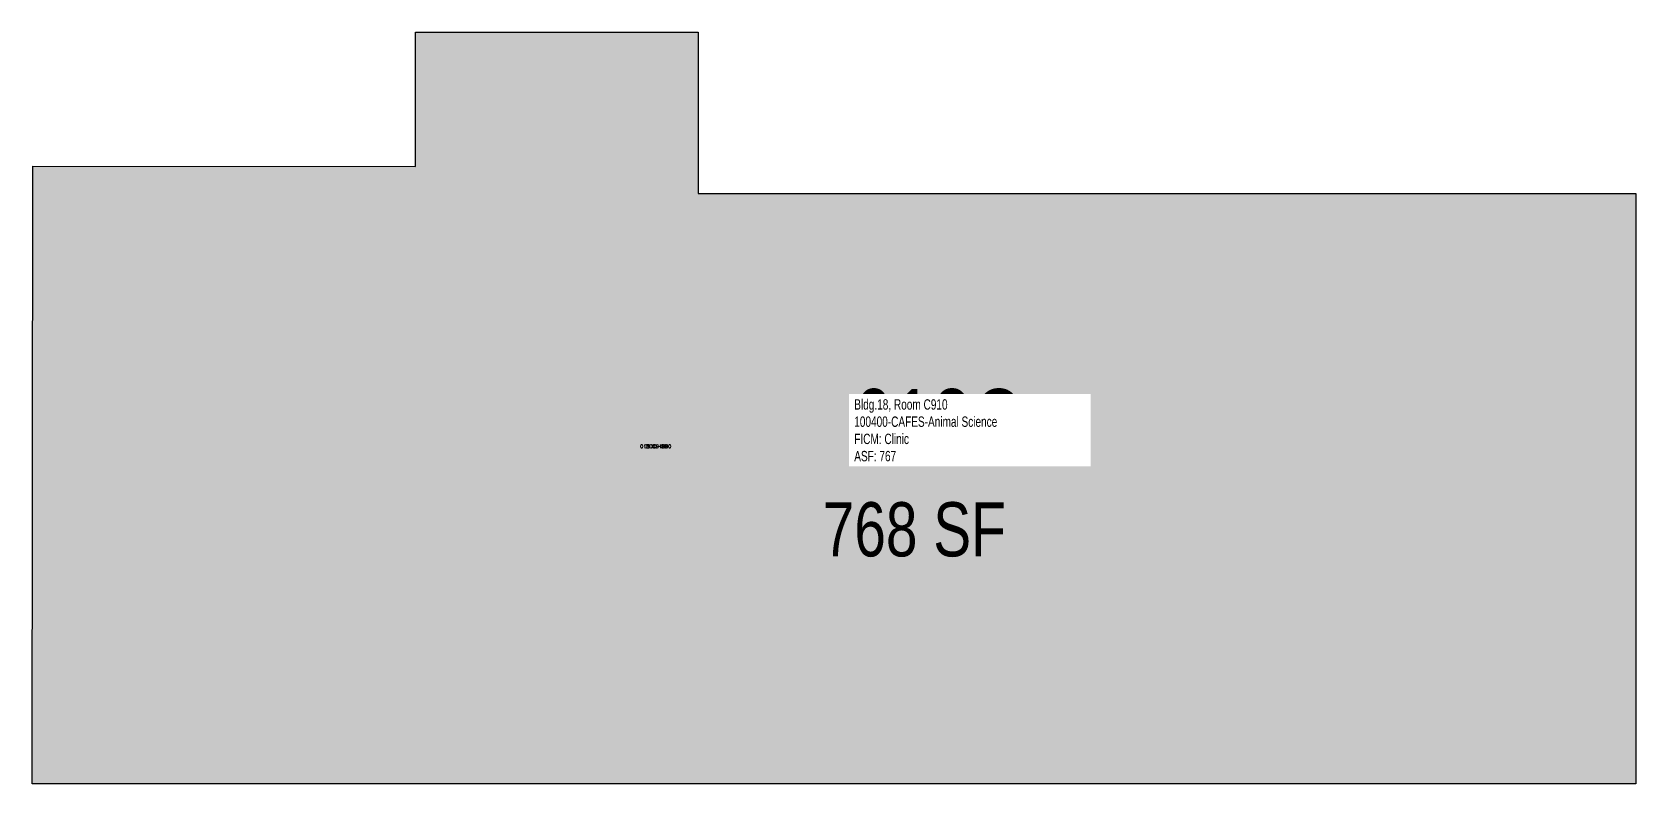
# Model space of a CAD drawing. Header units: inches. Extents: x 0 to 533, y 0 to 250.
import ezdxf
from ezdxf.enums import TextEntityAlignment as Align

# ---------------------------------------------------------------- set-up
doc = ezdxf.new("R2010")
doc.units = ezdxf.units.IN
doc.header["$MEASUREMENT"] = 0
for name, color, linetype in [('A-IDEN-RNUM', 7, 'Continuous'), ('A-IDEN-SNUM', 4, 'Continuous'), ('A-IDEN-VNUM', 4, 'Continuous'), ('A-WALL', 5, 'Continuous'), ('AREA-TEXT', 3, 'Continuous'), ('Rooms-Category-Color', 7, 'Continuous'), ('Rooms-College-Color', 7, 'Continuous'), ('Rooms-Department-Color', 7, 'Continuous'), ('Rooms-Division-Color', 7, 'Continuous'), ('Rooms-Information', 7, 'Continuous')]:
    doc.layers.add(name, color=color, linetype=linetype)
doc.styles.add('AREA', font='arial.ttf', dxfattribs={"width": 0.75, "height": 60})
doc.styles.add('ID', font='ARIALN.TTF', dxfattribs={"width": 0.85, "height": 0.25})
doc.styles.add('ROOMSNUMBER', font='TXT.SHX', dxfattribs={"height": 1})

msp = doc.modelspace()

# ---------------------------------------------------------------- hatches: boundary and pattern name
at = {"layer": 'Rooms-Category-Color', "true_color": 0xfbafa2}
msp.add_hatch(color=21, dxfattribs=at).paths.add_polyline_path([(532.49, 0), (532.53, 195.98), (221.18, 196.02), (221.17, 249.56), (127.38, 249.6), (127.32, 205.19), (-0.02, 205.19), (0, 0.05)])
at = {"layer": 'Rooms-College-Color', "true_color": 0xe3c5e1}
msp.add_hatch(color=254, dxfattribs=at).paths.add_polyline_path([(532.49, 0), (532.53, 195.98), (221.18, 196.02), (221.17, 249.56), (127.38, 249.6), (127.32, 205.19), (-0.02, 205.19), (0, 0.05)])
at = {"layer": 'Rooms-Department-Color', "true_color": 0xe3c5e1}
msp.add_hatch(color=254, dxfattribs=at).paths.add_polyline_path([(532.49, 0), (532.53, 195.98), (221.18, 196.02), (221.17, 249.56), (127.38, 249.6), (127.32, 205.19), (-0.02, 205.19), (0, 0.05)])
at = {"layer": 'Rooms-Division-Color', "true_color": 0xe3c5e1}
msp.add_hatch(color=254, dxfattribs=at).paths.add_polyline_path([(532.49, 0), (532.53, 195.98), (221.18, 196.02), (221.17, 249.56), (127.38, 249.6), (127.32, 205.19), (-0.02, 205.19), (0, 0.05)])

# ---------------------------------------------------------------- linework, layer by layer
at = {"layer": 'A-WALL'}
msp.add_lwpolyline([(-0.04, 205.14), (127.3, 204.99), (127.32, 249.56), (221.15, 249.58), (221.16, 195.99), (532.51, 195.98), (532.51, 0), (0, 0), (0.23, 205.13)], dxfattribs=at)

# ---------------------------------------------------------------- texts
at = {"layer": 'A-IDEN-RNUM', "style": 'ROOMSNUMBER'}
msp.add_text('0910-00', height=1.2, dxfattribs=at).set_placement((207.02, 112.08), align=Align.MIDDLE)
at = {"layer": 'A-IDEN-SNUM', "style": 'ROOMSNUMBER'}
msp.add_text('0180C91000', height=1.2, dxfattribs=at).set_placement((207.02, 112.08), align=Align.MIDDLE)
at = {"layer": 'A-IDEN-VNUM', "style": 'ID', "width": 0.85}
msp.add_text('018C', height=24, dxfattribs=at).set_placement((300.9, 119.08), align=Align.MIDDLE)
at = {"layer": 'AREA-TEXT', "style": 'AREA', "width": 0.75}
msp.add_text('768 SF', height=18, dxfattribs=at).set_placement((292.9, 84.53), align=Align.MIDDLE_CENTER)

# ---------------------------------------------------------------- next in the draw order: texts
at = {"layer": 'Rooms-Information', "insert": (272.97, 107.07), "char_height": 3.4286, "width": 76.8, "attachment_point": 7, "style": 'ID', "bg_fill": 3, "box_fill_scale": 1.5, "bg_fill_color": 256, "bg_fill_true_color": 13158600, "bg_fill_transparency": 0}
msp.add_mtext('Bldg.18, Room C910^M^J100400-CAFES-Animal Science^M^JFICM: Clinic^M^JASF: 767', dxfattribs=at)

doc.saveas('drawing.dxf')
